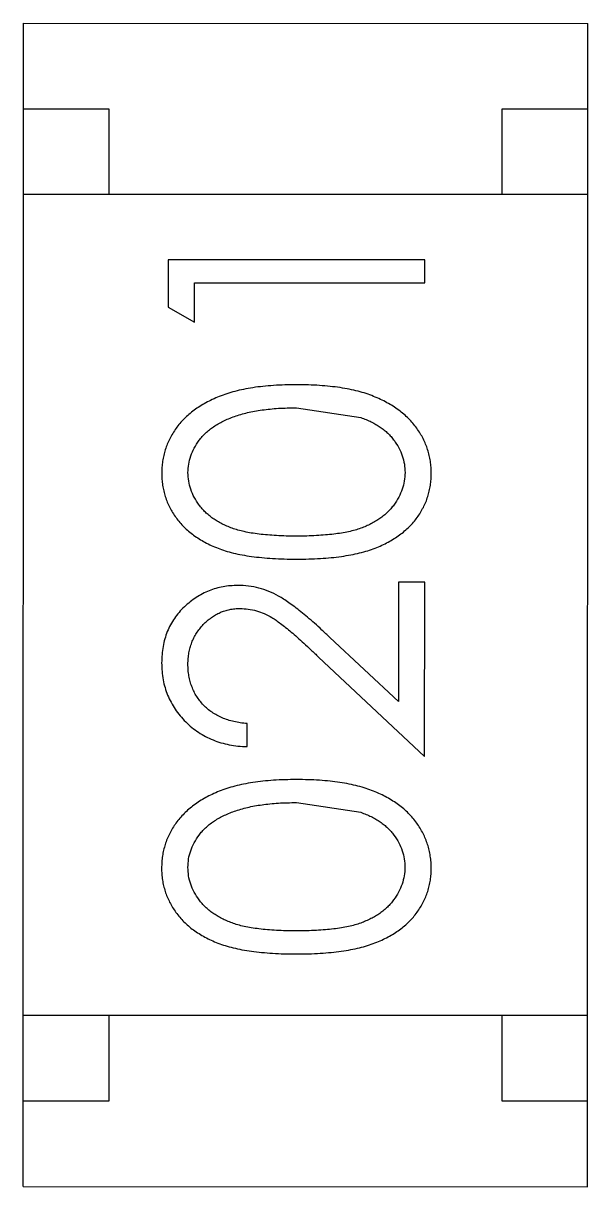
# Model space of a CAD drawing. Header units: inches. Extents: x -29 to 164, y -51 to 83.
# Drawn here: x 153.488 to 153.818, y 22.785 to 23.465 of the extents above; entities that cross this region are included whole.
import ezdxf

# ---------------------------------------------------------------- set-up
doc = ezdxf.new("R2010")
doc.units = ezdxf.units.IN
doc.header["$LTSCALE"] = 1.21
doc.header["$MEASUREMENT"] = 0
doc.layers.get('0').update_dxf_attribs({"linetype": 'CONTINUOUS'})

msp = doc.modelspace()

# ---------------------------------------------------------------- linework, layer by layer
at = {"color": 7, "linetype": 'Continuous'}
for p, q in [((153.48776, 22.78469), (153.48791, 23.46469)), ((153.48791, 23.46469), (153.81791, 23.46462)), ((153.81776, 22.78462), (153.81791, 23.46462)), ((153.4879, 23.41469), (153.5379, 23.41468)), ((153.5379, 23.41468), (153.53789, 23.36468)), ((153.76789, 23.36463), (153.7679, 23.41463)), ((153.7679, 23.41463), (153.8179, 23.41462)), ((153.81789, 23.36462), (153.48789, 23.36469)), ((153.5726, 23.32648), (153.57259, 23.29875)), ((153.7226, 23.32645), (153.5726, 23.32648)), ((153.72259, 23.31299), (153.7226, 23.32645)), ((153.58797, 23.28994), (153.58798, 23.31302)), ((153.58798, 23.31302), (153.72259, 23.31299)), ((153.57259, 23.29875), (153.58797, 23.28994)), ((153.64758, 23.23993), (153.68529, 23.23424)), ((153.70717, 23.13799), (153.70716, 23.06819)), ((153.72256, 23.13799), (153.70717, 23.13799)), ((153.72253, 23.03607), (153.72256, 23.13799)), ((153.70716, 23.06819), (153.66711, 23.10573)), ((153.66047, 23.09425), (153.72253, 23.03607)), ((153.61869, 23.04186), (153.61869, 23.05532)), ((153.64753, 23.00916), (153.68524, 23.00347)), ((153.81779, 22.88462), (153.48779, 22.88469)), ((153.53779, 22.88468), (153.53777, 22.83468)), ((153.76777, 22.83463), (153.76779, 22.88463)), ((153.53777, 22.83468), (153.48777, 22.83469)), ((153.81777, 22.83462), (153.76777, 22.83463)), ((153.48776, 22.78469), (153.81776, 22.78462))]:
    msp.add_line(p, q, dxfattribs=at)
for points, knots in [([(153.64764, 23.25339), (153.64534, 23.25336), (153.64085, 23.25331), (153.63428, 23.25302), (153.62808, 23.25248), (153.62223, 23.25174), (153.61675, 23.25078), (153.61163, 23.24963), (153.60688, 23.24821), (153.60246, 23.24663), (153.59838, 23.2448), (153.59453, 23.2429), (153.59098, 23.24077), (153.58767, 23.23854), (153.58465, 23.23611), (153.58187, 23.23356), (153.57935, 23.23084), (153.57712, 23.22796), (153.57512, 23.22499), (153.57342, 23.22189), (153.57196, 23.21872), (153.57079, 23.21546), (153.56985, 23.21213), (153.56919, 23.20871), (153.56879, 23.2052), (153.56874, 23.20283), (153.56872, 23.20163)], [0, 0, 0, 0, 0.065278, 0.127205, 0.186168, 0.241675, 0.294115, 0.343609, 0.390387, 0.434463, 0.476646, 0.517002, 0.555936, 0.593716, 0.630057, 0.665601, 0.700745, 0.734917, 0.768681, 0.802087, 0.834849, 0.867433, 0.900138, 0.932806, 0.966212, 1, 1, 1, 1]), ([(153.72642, 23.2016), (153.7264, 23.20279), (153.72636, 23.20517), (153.72591, 23.20868), (153.72527, 23.21212), (153.72433, 23.21547), (153.72311, 23.21872), (153.72169, 23.22193), (153.71992, 23.22501), (153.71795, 23.22803), (153.71569, 23.23092), (153.71316, 23.23365), (153.71039, 23.23625), (153.70733, 23.23865), (153.70403, 23.24091), (153.70047, 23.24298), (153.69667, 23.24491), (153.6926, 23.24668), (153.68822, 23.24831), (153.68347, 23.24962), (153.67838, 23.25081), (153.67293, 23.25177), (153.66711, 23.25246), (153.66094, 23.25302), (153.6544, 23.2533), (153.64993, 23.25336), (153.64764, 23.25339)], [0, 0, 0, 0, 0.033824, 0.067298, 0.10028, 0.133019, 0.165736, 0.198792, 0.232372, 0.266409, 0.301016, 0.336196, 0.371972, 0.408574, 0.446394, 0.485225, 0.525372, 0.567224, 0.611081, 0.65775, 0.70702, 0.759235, 0.814484, 0.873227, 0.934937, 1, 1, 1, 1]), ([(153.58411, 23.20208), (153.5842, 23.20372), (153.58437, 23.207), (153.58561, 23.21185), (153.58776, 23.21652), (153.59009, 23.22027), (153.59239, 23.22313), (153.59439, 23.22517), (153.59661, 23.22714), (153.59909, 23.22893), (153.60181, 23.23062), (153.60475, 23.23217), (153.60793, 23.23362), (153.61135, 23.23494), (153.61503, 23.2361), (153.61893, 23.23718), (153.62311, 23.23798), (153.62751, 23.23872), (153.63218, 23.23923), (153.63708, 23.23968), (153.64225, 23.23986), (153.64577, 23.2399), (153.64758, 23.23993)], [0, 0, 0, 0, 0.059689, 0.119507, 0.181075, 0.246162, 0.279894, 0.314468, 0.350403, 0.387474, 0.426147, 0.466624, 0.508745, 0.553328, 0.600058, 0.649177, 0.700552, 0.754894, 0.811825, 0.871514, 0.934319, 1, 1, 1, 1]), ([(153.68529, 23.23424), (153.68633, 23.23385), (153.68838, 23.23309), (153.69131, 23.23176), (153.69404, 23.2303), (153.69656, 23.22869), (153.69887, 23.22694), (153.70101, 23.2251), (153.70292, 23.22309), (153.70516, 23.22028), (153.70752, 23.21659), (153.70951, 23.21188), (153.71083, 23.20703), (153.71096, 23.20371), (153.71103, 23.20205)], [0, 0, 0, 0, 0.075949, 0.148549, 0.218996, 0.286119, 0.351826, 0.416074, 0.478265, 0.540325, 0.660405, 0.774606, 0.887187, 1, 1, 1, 1]), ([(153.56872, 23.20163), (153.56874, 23.20045), (153.56878, 23.19812), (153.56919, 23.19466), (153.56984, 23.19129), (153.57079, 23.188), (153.57194, 23.18479), (153.57341, 23.18167), (153.57512, 23.17864), (153.57707, 23.17568), (153.57929, 23.17288), (153.58173, 23.1702), (153.58446, 23.16775), (153.58741, 23.16541), (153.59063, 23.16327), (153.59406, 23.16123), (153.59777, 23.15941), (153.60174, 23.15774), (153.60604, 23.15626), (153.61074, 23.15498), (153.61585, 23.15386), (153.62139, 23.15301), (153.62736, 23.15232), (153.63374, 23.15181), (153.64054, 23.15151), (153.64522, 23.15148), (153.64762, 23.15147)], [0, 0, 0, 0, 0.033742, 0.066533, 0.099153, 0.13154, 0.164087, 0.196563, 0.229707, 0.263315, 0.297504, 0.331686, 0.366482, 0.4021, 0.438958, 0.476748, 0.515985, 0.556589, 0.599519, 0.645765, 0.695487, 0.748721, 0.805687, 0.866754, 0.931405, 1, 1, 1, 1]), ([(153.64756, 23.16493), (153.64555, 23.16493), (153.64164, 23.16494), (153.63598, 23.16521), (153.6307, 23.16555), (153.6258, 23.16607), (153.62127, 23.16666), (153.61713, 23.1675), (153.61337, 23.16841), (153.60996, 23.1695), (153.60685, 23.17075), (153.60394, 23.1721), (153.60124, 23.1736), (153.59874, 23.17523), (153.59641, 23.17698), (153.59428, 23.17887), (153.59234, 23.18089), (153.59009, 23.18375), (153.58774, 23.18749), (153.5856, 23.19219), (153.58437, 23.1971), (153.58419, 23.20042), (153.58411, 23.20208)], [0, 0, 0, 0, 0.073302, 0.142286, 0.206253, 0.266017, 0.321612, 0.372532, 0.419497, 0.462398, 0.502825, 0.541489, 0.579034, 0.615143, 0.650298, 0.684912, 0.718701, 0.752189, 0.817245, 0.879117, 0.939613, 1, 1, 1, 1]), ([(153.71103, 23.20205), (153.71095, 23.2004), (153.71078, 23.1971), (153.70948, 23.19223), (153.70741, 23.18748), (153.70503, 23.18372), (153.70272, 23.18087), (153.7008, 23.17881), (153.69865, 23.17693), (153.69634, 23.17515), (153.69383, 23.17352), (153.69111, 23.17206), (153.68822, 23.1707), (153.6851, 23.16946), (153.68169, 23.16836), (153.67793, 23.16744), (153.67378, 23.16668), (153.66927, 23.16601), (153.66437, 23.16555), (153.6591, 23.1652), (153.65345, 23.16494), (153.64957, 23.16493), (153.64756, 23.16493)], [0, 0, 0, 0, 0.060034, 0.120278, 0.182348, 0.247919, 0.281641, 0.315701, 0.350322, 0.385703, 0.421819, 0.459196, 0.497866, 0.538301, 0.58121, 0.628183, 0.679403, 0.734699, 0.794074, 0.858416, 0.927049, 1, 1, 1, 1]), ([(153.64762, 23.15147), (153.65, 23.15148), (153.65464, 23.15151), (153.66141, 23.15181), (153.66776, 23.1523), (153.67371, 23.15303), (153.67924, 23.15393), (153.68439, 23.15498), (153.68911, 23.15631), (153.69345, 23.15781), (153.69745, 23.15951), (153.70117, 23.16137), (153.70464, 23.16338), (153.70784, 23.16556), (153.71082, 23.16786), (153.71354, 23.17033), (153.71598, 23.17299), (153.71818, 23.17577), (153.7201, 23.1787), (153.72178, 23.18171), (153.72325, 23.1848), (153.72437, 23.188), (153.72529, 23.19127), (153.72595, 23.19463), (153.72636, 23.19808), (153.7264, 23.20042), (153.72642, 23.2016)], [0, 0, 0, 0, 0.068113, 0.132564, 0.193427, 0.250218, 0.303569, 0.353576, 0.400235, 0.443586, 0.484619, 0.524292, 0.56238, 0.599049, 0.63494, 0.669782, 0.704009, 0.737842, 0.771098, 0.803896, 0.836415, 0.868639, 0.900715, 0.933378, 0.966213, 1, 1, 1, 1]), ([(153.6133, 23.13609), (153.61182, 23.13604), (153.6089, 23.13596), (153.60459, 23.13539), (153.60044, 23.13438), (153.59642, 23.13305), (153.59257, 23.13124), (153.58888, 23.12907), (153.5853, 23.12654), (153.58195, 23.1236), (153.57881, 23.12041), (153.57614, 23.11686), (153.57383, 23.11311), (153.57191, 23.10912), (153.57048, 23.10487), (153.56947, 23.10038), (153.56882, 23.09566), (153.56874, 23.09243), (153.5687, 23.09079)], [0, 0, 0, 0, 0.06271, 0.123347, 0.183401, 0.242828, 0.302097, 0.36242, 0.423725, 0.487032, 0.550491, 0.612709, 0.674265, 0.73617, 0.799211, 0.863483, 0.930525, 1, 1, 1, 1]), ([(153.66711, 23.10573), (153.66557, 23.10716), (153.6626, 23.10994), (153.65825, 23.11389), (153.65412, 23.11744), (153.65024, 23.12064), (153.64662, 23.1235), (153.64323, 23.12596), (153.64008, 23.12806), (153.63626, 23.1304), (153.63151, 23.13272), (153.62562, 23.13464), (153.61953, 23.13587), (153.61539, 23.13602), (153.6133, 23.13609)], [0, 0, 0, 0, 0.09953, 0.192079, 0.277712, 0.357454, 0.429648, 0.495771, 0.555538, 0.608657, 0.707578, 0.804328, 0.901298, 1, 1, 1, 1]), ([(153.58408, 23.09009), (153.58411, 23.09121), (153.58417, 23.09342), (153.58461, 23.09665), (153.5853, 23.09975), (153.58629, 23.10272), (153.58756, 23.10555), (153.5891, 23.10826), (153.59095, 23.11081), (153.59304, 23.11323), (153.59532, 23.11543), (153.59775, 23.11733), (153.60026, 23.11898), (153.60289, 23.12033), (153.60565, 23.12136), (153.6085, 23.12207), (153.61146, 23.12255), (153.61348, 23.1226), (153.6145, 23.12263)], [0, 0, 0, 0, 0.068027, 0.133505, 0.19695, 0.26027, 0.322741, 0.384982, 0.448465, 0.513424, 0.578224, 0.640011, 0.700094, 0.760067, 0.819012, 0.877878, 0.938035, 1, 1, 1, 1]), ([(153.6145, 23.12263), (153.61613, 23.12256), (153.61936, 23.12244), (153.62415, 23.1214), (153.6288, 23.1197), (153.63261, 23.11772), (153.63573, 23.11567), (153.63841, 23.11378), (153.64134, 23.11143), (153.64462, 23.10878), (153.64816, 23.10569), (153.652, 23.10224), (153.65615, 23.09839), (153.65899, 23.09567), (153.66047, 23.09425)], [0, 0, 0, 0, 0.088014, 0.174976, 0.2638, 0.355443, 0.406413, 0.465519, 0.533076, 0.609353, 0.693899, 0.787171, 0.889197, 1, 1, 1, 1]), ([(153.5687, 23.09079), (153.56874, 23.08911), (153.56881, 23.08582), (153.56948, 23.08098), (153.57061, 23.07636), (153.57212, 23.07193), (153.57414, 23.06772), (153.57655, 23.0637), (153.57941, 23.05987), (153.58271, 23.05632), (153.58632, 23.05306), (153.59022, 23.05017), (153.59437, 23.04774), (153.59877, 23.04571), (153.6034, 23.04408), (153.60828, 23.04293), (153.6134, 23.04212), (153.6169, 23.04194), (153.61869, 23.04186)], [0, 0, 0, 0, 0.06445, 0.126725, 0.187421, 0.247417, 0.306749, 0.366595, 0.427749, 0.490235, 0.553031, 0.614805, 0.676505, 0.738096, 0.801021, 0.864897, 0.931209, 1, 1, 1, 1]), ([(153.61869, 23.05532), (153.61736, 23.05545), (153.61475, 23.0557), (153.61098, 23.05644), (153.60742, 23.05738), (153.6041, 23.05862), (153.60102, 23.06013), (153.59816, 23.06187), (153.59552, 23.06387), (153.59315, 23.06613), (153.59102, 23.06859), (153.58915, 23.07121), (153.58758, 23.07399), (153.58631, 23.07693), (153.58532, 23.08), (153.5846, 23.08323), (153.58417, 23.08661), (153.58412, 23.08892), (153.58408, 23.09009)], [0, 0, 0, 0, 0.073648, 0.143686, 0.210962, 0.275557, 0.338064, 0.399311, 0.4594, 0.51934, 0.579024, 0.637809, 0.695959, 0.754122, 0.813113, 0.873453, 0.935561, 1, 1, 1, 1]), ([(153.64759, 23.02262), (153.64529, 23.02259), (153.6408, 23.02254), (153.63423, 23.02225), (153.62803, 23.02171), (153.62218, 23.02097), (153.61671, 23.02001), (153.61158, 23.01886), (153.60683, 23.01744), (153.60241, 23.01586), (153.59833, 23.01403), (153.59448, 23.01213), (153.59093, 23.01), (153.58762, 23.00777), (153.5846, 23.00534), (153.58182, 23.00279), (153.5793, 23.00007), (153.57707, 22.99719), (153.57507, 22.99422), (153.57337, 22.99112), (153.57191, 22.98795), (153.57074, 22.98469), (153.5698, 22.98136), (153.56914, 22.97794), (153.56874, 22.97443), (153.5687, 22.97206), (153.56868, 22.97086)], [0, 0, 0, 0, 0.065278, 0.127205, 0.186168, 0.241675, 0.294115, 0.343609, 0.390387, 0.434463, 0.476646, 0.517002, 0.555936, 0.593716, 0.630057, 0.665601, 0.700745, 0.734917, 0.768681, 0.802087, 0.834849, 0.867433, 0.900138, 0.932806, 0.966212, 1, 1, 1, 1]), ([(153.72637, 22.97083), (153.72635, 22.97202), (153.72632, 22.9744), (153.72586, 22.97791), (153.72522, 22.98135), (153.72428, 22.9847), (153.72306, 22.98795), (153.72164, 22.99116), (153.71987, 22.99424), (153.7179, 22.99726), (153.71564, 23.00015), (153.71311, 23.00288), (153.71034, 23.00548), (153.70729, 23.00788), (153.70399, 23.01014), (153.70042, 23.01221), (153.69662, 23.01414), (153.69255, 23.01592), (153.68817, 23.01754), (153.68342, 23.01885), (153.67833, 23.02004), (153.67288, 23.021), (153.66706, 23.0217), (153.66089, 23.02225), (153.65436, 23.02254), (153.64989, 23.02259), (153.64759, 23.02262)], [0, 0, 0, 0, 0.033824, 0.067298, 0.10028, 0.133019, 0.165736, 0.198792, 0.232372, 0.266409, 0.301016, 0.336196, 0.371972, 0.408574, 0.446394, 0.485225, 0.525372, 0.567224, 0.611081, 0.65775, 0.70702, 0.759235, 0.814484, 0.873227, 0.934937, 1, 1, 1, 1]), ([(153.58406, 22.97131), (153.58415, 22.97295), (153.58432, 22.97623), (153.58556, 22.98109), (153.58771, 22.98575), (153.59005, 22.9895), (153.59234, 22.99236), (153.59435, 22.99441), (153.59656, 22.99637), (153.59905, 22.99817), (153.60176, 22.99985), (153.60471, 23.0014), (153.60788, 23.00286), (153.6113, 23.00418), (153.61498, 23.00533), (153.61888, 23.00641), (153.62306, 23.00721), (153.62746, 23.00796), (153.63213, 23.00846), (153.63703, 23.00891), (153.6422, 23.00909), (153.64573, 23.00913), (153.64753, 23.00916)], [0, 0, 0, 0, 0.059689, 0.119507, 0.181075, 0.246162, 0.279894, 0.314468, 0.350403, 0.387474, 0.426147, 0.466624, 0.508745, 0.553328, 0.600058, 0.649177, 0.700552, 0.754894, 0.811825, 0.871514, 0.934319, 1, 1, 1, 1]), ([(153.68524, 23.00347), (153.68629, 23.00308), (153.68833, 23.00232), (153.69126, 23.00099), (153.69399, 22.99953), (153.69651, 22.99792), (153.69882, 22.99617), (153.70096, 22.99433), (153.70287, 22.99232), (153.70512, 22.98951), (153.70747, 22.98582), (153.70946, 22.98111), (153.71078, 22.97626), (153.71091, 22.97295), (153.71098, 22.97128)], [0, 0, 0, 0, 0.075949, 0.148549, 0.218996, 0.286119, 0.351826, 0.416074, 0.478265, 0.540325, 0.660405, 0.774606, 0.887187, 1, 1, 1, 1]), ([(153.56868, 22.97086), (153.56869, 22.96968), (153.56873, 22.96735), (153.56914, 22.96389), (153.56979, 22.96052), (153.57074, 22.95723), (153.5719, 22.95402), (153.57336, 22.9509), (153.57508, 22.94787), (153.57702, 22.94491), (153.57924, 22.94211), (153.58168, 22.93943), (153.58441, 22.93698), (153.58736, 22.93464), (153.59058, 22.9325), (153.59402, 22.93046), (153.59772, 22.92864), (153.60169, 22.92697), (153.60599, 22.92549), (153.61069, 22.92421), (153.6158, 22.92309), (153.62134, 22.92224), (153.62731, 22.92155), (153.63369, 22.92104), (153.6405, 22.92074), (153.64517, 22.92071), (153.64757, 22.9207)], [0, 0, 0, 0, 0.033742, 0.066533, 0.099153, 0.13154, 0.164087, 0.196563, 0.229707, 0.263315, 0.297504, 0.331686, 0.366482, 0.4021, 0.438958, 0.476748, 0.515985, 0.556589, 0.599519, 0.645765, 0.695487, 0.748721, 0.805687, 0.866754, 0.931405, 1, 1, 1, 1]), ([(153.64751, 22.93416), (153.6455, 22.93416), (153.64159, 22.93417), (153.63593, 22.93444), (153.63065, 22.93478), (153.62575, 22.9353), (153.62122, 22.93589), (153.61709, 22.93673), (153.61332, 22.93764), (153.60991, 22.93873), (153.6068, 22.93998), (153.6039, 22.94133), (153.6012, 22.94283), (153.59869, 22.94446), (153.59636, 22.94621), (153.59423, 22.9481), (153.59229, 22.95012), (153.59005, 22.95298), (153.58769, 22.95672), (153.58555, 22.96143), (153.58432, 22.96633), (153.58415, 22.96965), (153.58406, 22.97131)], [0, 0, 0, 0, 0.073302, 0.142286, 0.206253, 0.266017, 0.321612, 0.372532, 0.419497, 0.462398, 0.502825, 0.541489, 0.579034, 0.615143, 0.650298, 0.684912, 0.718701, 0.752189, 0.817245, 0.879117, 0.939613, 1, 1, 1, 1]), ([(153.71098, 22.97128), (153.7109, 22.96963), (153.71073, 22.96633), (153.70943, 22.96146), (153.70736, 22.95672), (153.70498, 22.95295), (153.70267, 22.9501), (153.70075, 22.94804), (153.6986, 22.94616), (153.69629, 22.94438), (153.69378, 22.94275), (153.69107, 22.94129), (153.68817, 22.93993), (153.68505, 22.93869), (153.68164, 22.93759), (153.67788, 22.93667), (153.67373, 22.93591), (153.66922, 22.93524), (153.66433, 22.93478), (153.65906, 22.93443), (153.65341, 22.93417), (153.64952, 22.93416), (153.64751, 22.93416)], [0, 0, 0, 0, 0.060034, 0.120278, 0.182348, 0.247919, 0.281641, 0.315701, 0.350322, 0.385703, 0.421819, 0.459196, 0.497866, 0.538301, 0.58121, 0.628183, 0.679403, 0.734699, 0.794074, 0.858416, 0.927049, 1, 1, 1, 1]), ([(153.64757, 22.9207), (153.64995, 22.92071), (153.6546, 22.92074), (153.66136, 22.92104), (153.66772, 22.92153), (153.67366, 22.92226), (153.67919, 22.92316), (153.68434, 22.92421), (153.68906, 22.92554), (153.6934, 22.92704), (153.6974, 22.92874), (153.70112, 22.9306), (153.70459, 22.93261), (153.70779, 22.93479), (153.71077, 22.93709), (153.7135, 22.93956), (153.71593, 22.94222), (153.71813, 22.945), (153.72005, 22.94793), (153.72174, 22.95094), (153.7232, 22.95403), (153.72432, 22.95723), (153.72524, 22.9605), (153.7259, 22.96386), (153.72631, 22.96731), (153.72635, 22.96965), (153.72637, 22.97083)], [0, 0, 0, 0, 0.068113, 0.132564, 0.193427, 0.250218, 0.303569, 0.353576, 0.400235, 0.443586, 0.484619, 0.524292, 0.56238, 0.599049, 0.63494, 0.669782, 0.704009, 0.737842, 0.771098, 0.803896, 0.836415, 0.868639, 0.900715, 0.933378, 0.966213, 1, 1, 1, 1])]:
    msp.add_open_spline(points, degree=3, knots=knots, dxfattribs=at)

doc.saveas('drawing.dxf')
